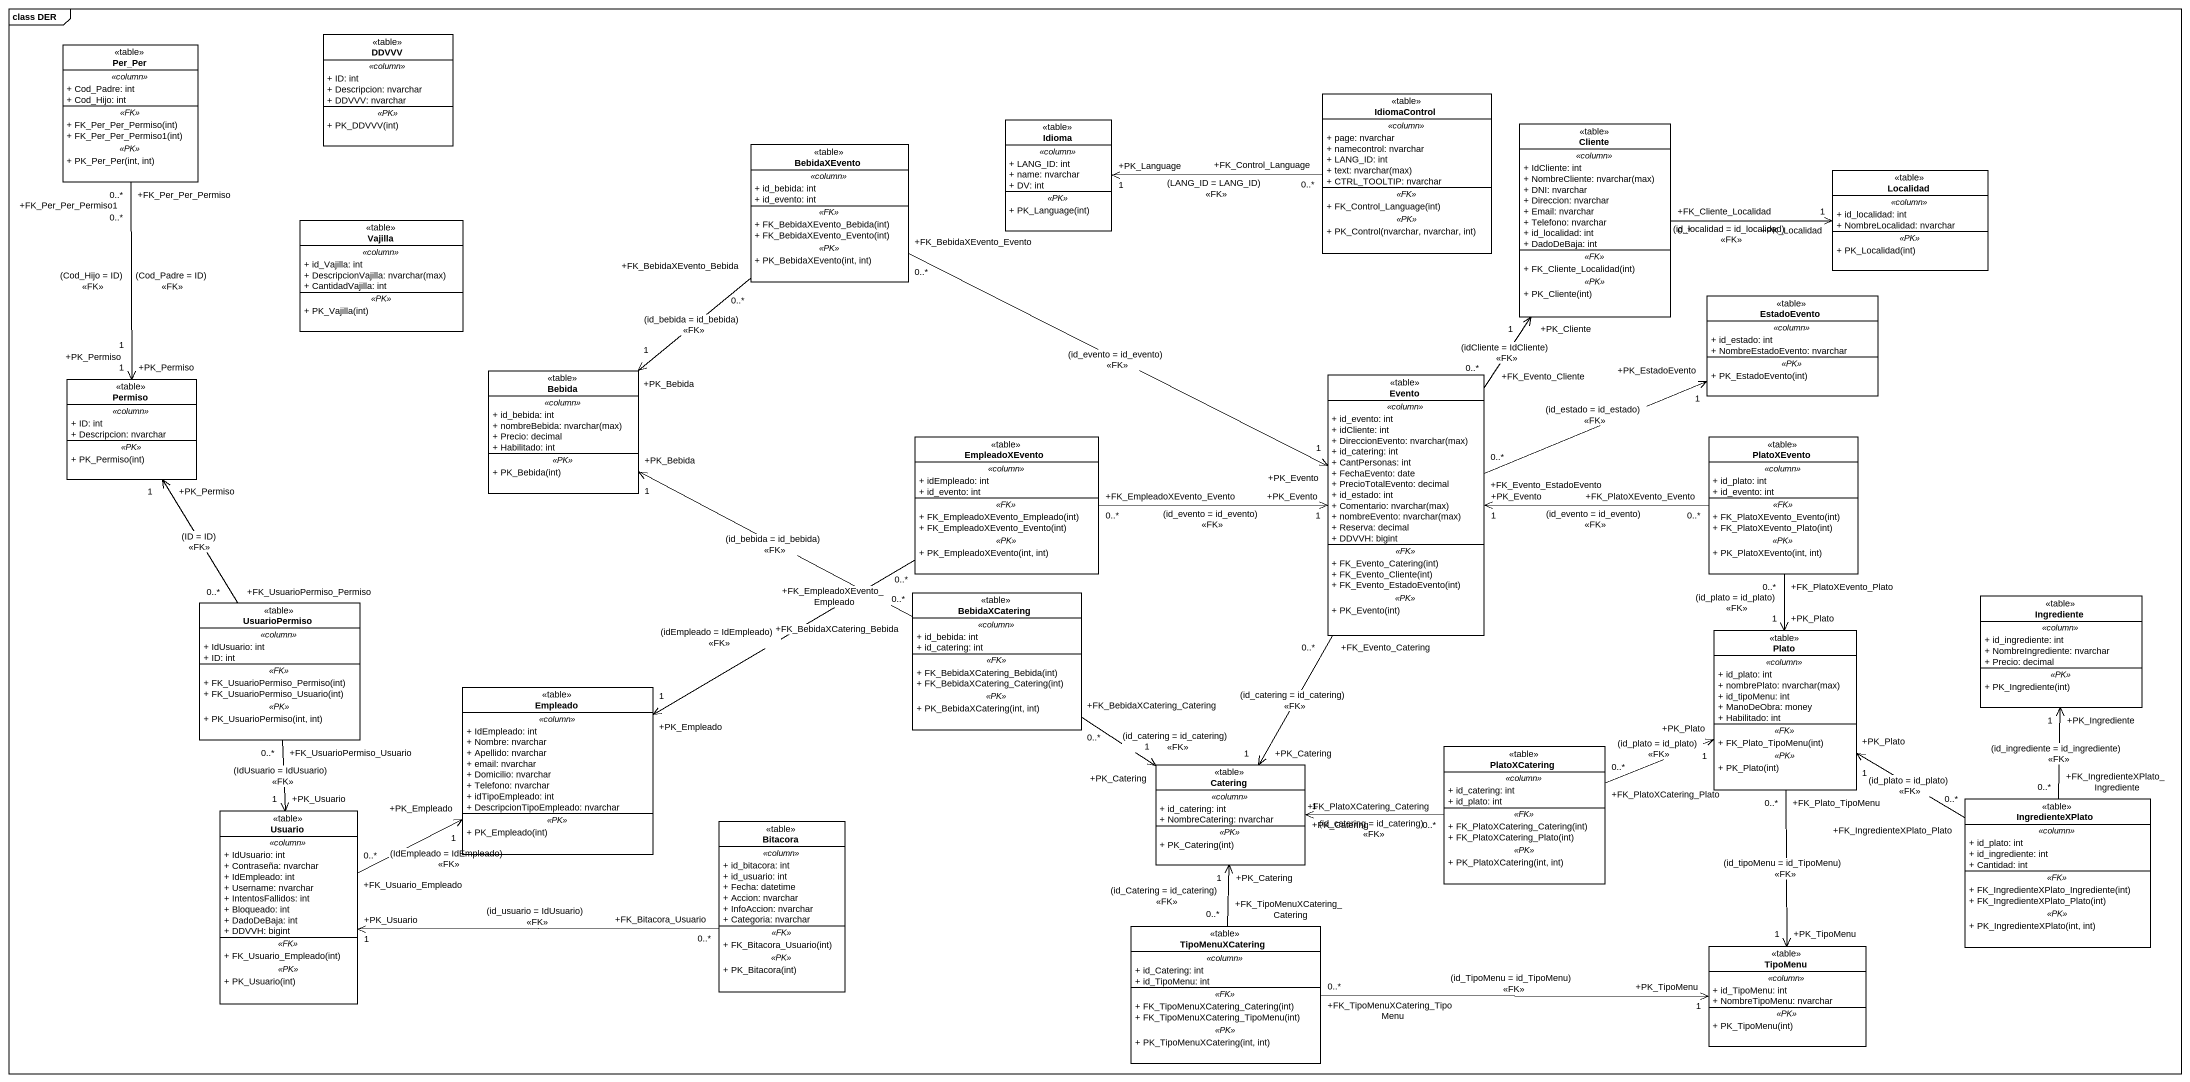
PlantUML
@startuml
mainframe class DER
hide circle
hide empty members
skinparam classAttributeIconSize 0
class DDVVV <<table>> {
  .. <<column>> ..
  + ID: int
  + Descripcion: nvarchar
  + DDVVV: nvarchar
  .. <<PK>> ..
  + PK_DDVVV(int)
}
class Per_Per <<table>> {
  .. <<column>> ..
  + Cod_Padre: int
  + Cod_Hijo: int
  .. <<FK>> ..
  + FK_Per_Per_Permiso(int)
  + FK_Per_Per_Permiso1(int)
  .. <<PK>> ..
  + PK_Per_Per(int, int)
}
class Idioma <<table>> {
  .. <<column>> ..
  + LANG_ID: int
  + name: nvarchar
  + DV: int
  .. <<PK>> ..
  + PK_Language(int)
}
class IdiomaControl <<table>> {
  .. <<column>> ..
  + page: nvarchar
  + namecontrol: nvarchar
  + LANG_ID: int
  {field} + text: nvarchar(max)
  + CTRL_TOOLTIP: nvarchar
  .. <<FK>> ..
  + FK_Control_Language(int)
  .. <<PK>> ..
  + PK_Control(nvarchar, nvarchar, int)
}
class BebidaXEvento <<table>> {
  .. <<column>> ..
  + id_bebida: int
  + id_evento: int
  .. <<FK>> ..
  + FK_BebidaXEvento_Bebida(int)
  + FK_BebidaXEvento_Evento(int)
  .. <<PK>> ..
  + PK_BebidaXEvento(int, int)
}
class Cliente <<table>> {
  .. <<column>> ..
  + IdCliente: int
  {field} + NombreCliente: nvarchar(max)
  + DNI: nvarchar
  + Direccion: nvarchar
  + Email: nvarchar
  + Telefono: nvarchar
  + id_localidad: int
  + DadoDeBaja: int
  .. <<FK>> ..
  + FK_Cliente_Localidad(int)
  .. <<PK>> ..
  + PK_Cliente(int)
}
class Localidad <<table>> {
  .. <<column>> ..
  + id_localidad: int
  + NombreLocalidad: nvarchar
  .. <<PK>> ..
  + PK_Localidad(int)
}
class Vajilla <<table>> {
  .. <<column>> ..
  + id_Vajilla: int
  {field} + DescripcionVajilla: nvarchar(max)
  + CantidadVajilla: int
  .. <<PK>> ..
  + PK_Vajilla(int)
}
class EstadoEvento <<table>> {
  .. <<column>> ..
  + id_estado: int
  + NombreEstadoEvento: nvarchar
  .. <<PK>> ..
  + PK_EstadoEvento(int)
}
class Permiso <<table>> {
  .. <<column>> ..
  + ID: int
  + Descripcion: nvarchar
  .. <<PK>> ..
  + PK_Permiso(int)
}
class Bebida <<table>> {
  .. <<column>> ..
  + id_bebida: int
  {field} + nombreBebida: nvarchar(max)
  + Precio: decimal
  + Habilitado: int
  .. <<PK>> ..
  + PK_Bebida(int)
}
class Evento <<table>> {
  .. <<column>> ..
  + id_evento: int
  + idCliente: int
  {field} + DireccionEvento: nvarchar(max)
  + id_catering: int
  + CantPersonas: int
  + FechaEvento: date
  + PrecioTotalEvento: decimal
  + id_estado: int
  {field} + Comentario: nvarchar(max)
  {field} + nombreEvento: nvarchar(max)
  + Reserva: decimal
  + DDVVH: bigint
  .. <<FK>> ..
  + FK_Evento_Catering(int)
  + FK_Evento_Cliente(int)
  + FK_Evento_EstadoEvento(int)
  .. <<PK>> ..
  + PK_Evento(int)
}
class EmpleadoXEvento <<table>> {
  .. <<column>> ..
  + idEmpleado: int
  + id_evento: int
  .. <<FK>> ..
  + FK_EmpleadoXEvento_Empleado(int)
  + FK_EmpleadoXEvento_Evento(int)
  .. <<PK>> ..
  + PK_EmpleadoXEvento(int, int)
}
class PlatoXEvento <<table>> {
  .. <<column>> ..
  + id_plato: int
  + id_evento: int
  .. <<FK>> ..
  + FK_PlatoXEvento_Evento(int)
  + FK_PlatoXEvento_Plato(int)
  .. <<PK>> ..
  + PK_PlatoXEvento(int, int)
}
class UsuarioPermiso <<table>> {
  .. <<column>> ..
  + IdUsuario: int
  + ID: int
  .. <<FK>> ..
  + FK_UsuarioPermiso_Permiso(int)
  + FK_UsuarioPermiso_Usuario(int)
  .. <<PK>> ..
  + PK_UsuarioPermiso(int, int)
}
class BebidaXCatering <<table>> {
  .. <<column>> ..
  + id_bebida: int
  + id_catering: int
  .. <<FK>> ..
  + FK_BebidaXCatering_Bebida(int)
  + FK_BebidaXCatering_Catering(int)
  .. <<PK>> ..
  + PK_BebidaXCatering(int, int)
}
class Ingrediente <<table>> {
  .. <<column>> ..
  + id_ingrediente: int
  + NombreIngrediente: nvarchar
  + Precio: decimal
  .. <<PK>> ..
  + PK_Ingrediente(int)
}
class Plato <<table>> {
  .. <<column>> ..
  + id_plato: int
  {field} + nombrePlato: nvarchar(max)
  + id_tipoMenu: int
  + ManoDeObra: money
  + Habilitado: int
  .. <<FK>> ..
  + FK_Plato_TipoMenu(int)
  .. <<PK>> ..
  + PK_Plato(int)
}
class Empleado <<table>> {
  .. <<column>> ..
  + IdEmpleado: int
  + Nombre: nvarchar
  + Apellido: nvarchar
  + email: nvarchar
  + Domicilio: nvarchar
  + Telefono: nvarchar
  + idTipoEmpleado: int
  + DescripcionTipoEmpleado: nvarchar
  .. <<PK>> ..
  + PK_Empleado(int)
}
class Catering <<table>> {
  .. <<column>> ..
  + id_catering: int
  + NombreCatering: nvarchar
  .. <<PK>> ..
  + PK_Catering(int)
}
class PlatoXCatering <<table>> {
  .. <<column>> ..
  + id_catering: int
  + id_plato: int
  .. <<FK>> ..
  + FK_PlatoXCatering_Catering(int)
  + FK_PlatoXCatering_Plato(int)
  .. <<PK>> ..
  + PK_PlatoXCatering(int, int)
}
class Usuario <<table>> {
  .. <<column>> ..
  + IdUsuario: int
  + Contraseña: nvarchar
  + IdEmpleado: int
  + Username: nvarchar
  + IntentosFallidos: int
  + Bloqueado: int
  + DadoDeBaja: int
  + DDVVH: bigint
  .. <<FK>> ..
  + FK_Usuario_Empleado(int)
  .. <<PK>> ..
  + PK_Usuario(int)
}
class IngredienteXPlato <<table>> {
  .. <<column>> ..
  + id_plato: int
  + id_ingrediente: int
  + Cantidad: int
  .. <<FK>> ..
  + FK_IngredienteXPlato_Ingrediente(int)
  + FK_IngredienteXPlato_Plato(int)
  .. <<PK>> ..
  + PK_IngredienteXPlato(int, int)
}
class Bitacora <<table>> {
  .. <<column>> ..
  + id_bitacora: int
  + id_usuario: int
  + Fecha: datetime
  + Accion: nvarchar
  + InfoAccion: nvarchar
  + Categoria: nvarchar
  .. <<FK>> ..
  + FK_Bitacora_Usuario(int)
  .. <<PK>> ..
  + PK_Bitacora(int)
}
class TipoMenuXCatering <<table>> {
  .. <<column>> ..
  + id_Catering: int
  + id_TipoMenu: int
  .. <<FK>> ..
  + FK_TipoMenuXCatering_Catering(int)
  + FK_TipoMenuXCatering_TipoMenu(int)
  .. <<PK>> ..
  + PK_TipoMenuXCatering(int, int)
}
class TipoMenu <<table>> {
  .. <<column>> ..
  + id_TipoMenu: int
  + NombreTipoMenu: nvarchar
  .. <<PK>> ..
  + PK_TipoMenu(int)
}
Per_Per "+FK_Per_Per_Permiso\n0..*" --> "+PK_Permiso\n1" Permiso : (Cod_Padre = ID)\n<<FK>>
Per_Per "+FK_Per_Per_Permiso1\n0..*" --> "+PK_Permiso\n1" Permiso : (Cod_Hijo = ID)\n<<FK>>
IdiomaControl "+FK_Control_Language\n0..*" -left-> "+PK_Language\n1" Idioma : (LANG_ID = LANG_ID)\n<<FK>>
BebidaXEvento "+FK_BebidaXEvento_Bebida\n0..*" --> "+PK_Bebida\n1" Bebida : (id_bebida = id_bebida)\n<<FK>>
BebidaXEvento "+FK_BebidaXEvento_Evento\n0..*" -right-> "+PK_Evento\n1" Evento : (id_evento = id_evento)\n<<FK>>
Cliente "+FK_Cliente_Localidad\n0..*" -right-> "+PK_Localidad\n1" Localidad : (id_localidad = id_localidad)\n<<FK>>
Evento "+FK_Evento_Cliente\n0..*" -up-> "+PK_Cliente\n1" Cliente : (idCliente = IdCliente)\n<<FK>>
Evento "+FK_Evento_EstadoEvento\n0..*" -right-> "+PK_EstadoEvento\n1" EstadoEvento : (id_estado = id_estado)\n<<FK>>
Evento "+FK_Evento_Catering\n0..*" --> "+PK_Catering\n1" Catering : (id_catering = id_catering)\n<<FK>>
EmpleadoXEvento "+FK_EmpleadoXEvento_Evento\n0..*" -right-> "+PK_Evento\n1" Evento : (id_evento = id_evento)\n<<FK>>
EmpleadoXEvento "+FK_EmpleadoXEvento_Empleado\n0..*" -left-> "+PK_Empleado\n1" Empleado : (idEmpleado = IdEmpleado)\n<<FK>>
PlatoXEvento "+FK_PlatoXEvento_Evento\n0..*" -left-> "+PK_Evento\n1" Evento : (id_evento = id_evento)\n<<FK>>
PlatoXEvento "+FK_PlatoXEvento_Plato\n0..*" --> "+PK_Plato\n1" Plato : (id_plato = id_plato)\n<<FK>>
UsuarioPermiso "+FK_UsuarioPermiso_Permiso\n0..*" -up-> "+PK_Permiso\n1" Permiso : (ID = ID)\n<<FK>>
UsuarioPermiso "+FK_UsuarioPermiso_Usuario\n0..*" --> "+PK_Usuario\n1" Usuario : (IdUsuario = IdUsuario)\n<<FK>>
BebidaXCatering "+FK_BebidaXCatering_Bebida\n0..*" -left-> "+PK_Bebida\n1" Bebida : (id_bebida = id_bebida)\n<<FK>>
BebidaXCatering "+FK_BebidaXCatering_Catering\n0..*" --> "+PK_Catering\n1" Catering : (id_catering = id_catering)\n<<FK>>
Plato "+FK_Plato_TipoMenu\n0..*" --> "+PK_TipoMenu\n1" TipoMenu : (id_tipoMenu = id_TipoMenu)\n<<FK>>
PlatoXCatering "+FK_PlatoXCatering_Plato\n0..*" -right-> "+PK_Plato\n1" Plato : (id_plato = id_plato)\n<<FK>>
PlatoXCatering "+FK_PlatoXCatering_Catering\n0..*" -left-> "+PK_Catering\n1" Catering : (id_catering = id_catering)\n<<FK>>
Usuario "+FK_Usuario_Empleado\n0..*" -right-> "+PK_Empleado\n1" Empleado : (IdEmpleado = IdEmpleado)\n<<FK>>
IngredienteXPlato "+FK_IngredienteXPlato_Ingrediente\n0..*" -up-> "+PK_Ingrediente\n1" Ingrediente : (id_ingrediente = id_ingrediente)\n<<FK>>
IngredienteXPlato "+FK_IngredienteXPlato_Plato\n0..*" -left-> "+PK_Plato\n1" Plato : (id_plato = id_plato)\n<<FK>>
Bitacora "+FK_Bitacora_Usuario\n0..*" -left-> "+PK_Usuario\n1" Usuario : (id_usuario = IdUsuario)\n<<FK>>
TipoMenuXCatering "+FK_TipoMenuXCatering_Catering\n0..*" -up-> "+PK_Catering\n1" Catering : (id_Catering = id_catering)\n<<FK>>
TipoMenuXCatering "+FK_TipoMenuXCatering_TipoMenu\n0..*" -right-> "+PK_TipoMenu\n1" TipoMenu : (id_TipoMenu = id_TipoMenu)\n<<FK>>
@enduml
